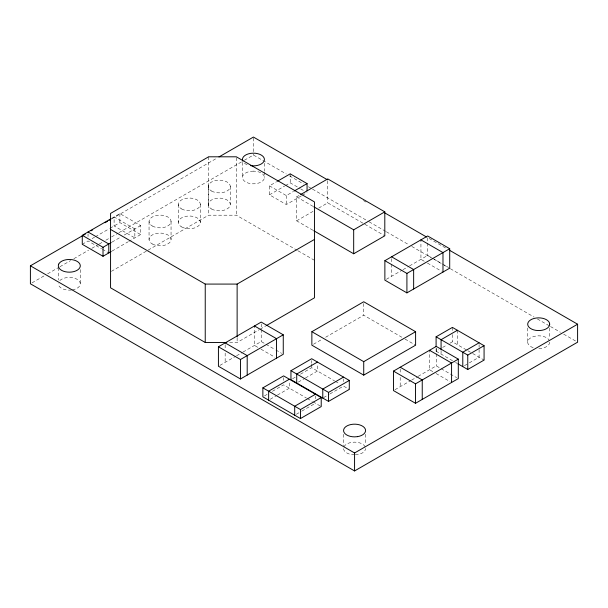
<?xml version="1.0" encoding="UTF-8"?>
<svg xmlns="http://www.w3.org/2000/svg" width="608" height="608" viewBox="0 0 608 608"><rect width="100%" height="100%" fill="white"/><g stroke="black" fill="none" stroke-linecap="round" stroke-linejoin="round"><path stroke-width="0.46" stroke-dasharray="3.04 2.28" d="M549.7 342.182L549.328 343.824A11.005 6.354 0 0 1 538.703 348.536M111.659 218.356L119.875 213.606L140.623 225.591L140.623 234.574L129.147 241.194M111.576 218.956L217.352 157.882M82.27 244.302L88.038 240.973L101.604 248.801M92.112 238.617L94.559 237.211M95.372 236.74L109.212 228.745M110.025 228.274L119.875 222.596L140.623 234.574M32.042 282.842L44.338 275.736M47.622 273.843L59.098 267.216M59.918 266.745L70.581 260.589M73.857 258.696L88.616 250.177M91.899 248.284L98.458 244.492M99.279 244.021L102.554 242.128M105.838 240.236L110.755 237.394M111.576 236.922L118.134 233.13M118.955 232.659L243.588 160.702M244.408 160.231L253.43 155.025L286.254 173.972M112.047 242.083L121.007 236.915M124.26 235.03L140.623 225.591M112.047 251.066L128.334 241.665M111.378 271.343L147.334 250.58M148.154 250.108L208.62 215.194L236.345 215.194L297.183 250.329M301.484 195.799L286.322 204.554L269.466 194.826L269.466 185.843L276.648 181.693M269.466 194.826L284.628 186.071M285.426 185.607L290.214 182.848L299.85 188.404M269.466 185.843L286.322 195.571L293.504 191.429M312.93 230.242L296.628 220.833L296.628 196.878L299.09 195.457M302.282 195.343L307.07 192.576M296.628 220.833L313.014 211.379M318.744 208.065L327.75 202.867L384.803 235.805M229.626 342.479L237.128 342.479L259.342 329.65M260.163 329.179L265.916 325.858M219.921 365.385L235.744 356.25M236.565 355.779L242.265 352.488M243.078 352.017L261.22 341.544L265.301 343.9M386.369 279.292L402.192 270.15M403.005 269.678L408.713 266.388M409.526 265.916L427.66 255.451L431.741 257.807M313.485 344.242L322.4 339.097M325.645 337.227L363.728 315.233L401.82 337.227M292.547 378.761L295.739 376.922M300.527 374.156L311.691 367.703L334.567 380.912M264.465 395.922L267.657 394.075M272.445 391.309L283.617 384.864L306.485 398.065M298.315 382.098L304.699 378.412M305.497 377.948L317.467 371.04L317.467 363.85M270.233 399.251L276.617 395.565M277.415 395.101L289.385 388.193L289.385 381.011M323.578 397.602L329.164 394.372M329.962 393.916L343.528 386.08L349.296 389.416M296.294 414.299L301.082 411.532M301.88 411.069L315.446 403.241M436.096 348.521L436.096 351.219L438.543 349.805M442.624 347.449L446.705 345.093M449.966 343.216L452.413 341.802L467.035 350.246M394.964 389.705L410.795 380.57M411.608 380.099L417.308 376.808M418.129 376.337L436.263 365.864L456.676 377.652M464.413 365.682L468.494 363.326M469.308 362.862L479.096 357.208L479.096 348.202M355.323 454.784L357.42 454.624A11.005 6.354 0 0 0 365.575 448.484M363.402 200.549L366.685 202.441M429.058 238.45L447.108 248.877M432.562 258.278L441.545 263.462M442.358 263.933L448.073 267.231M289.537 175.872L303.491 183.928M308.416 186.77L311.699 188.662M312.52 189.134L368.326 221.358M369.147 221.829L385.563 231.306M386.384 231.777L408.538 244.576M411.821 246.468L433.162 258.788M433.983 259.259L443.004 264.472M443.825 264.951L449.57 268.265M450.391 268.736L534.105 317.064M537.388 318.964L549.7 326.07M550.514 326.542L560.363 332.234M563.646 334.126L577.6 342.182M300.648 188.868L305.467 191.649M424.202 261.22L420.934 259.335L420.934 239.871M427.462 263.104L441.347 271.115M296.628 196.878L312.93 206.287M298.011 250.8L314.45 260.292M467.841 350.71L471.861 353.028M472.667 353.491L484.074 360.08M436.096 351.219L454.746 361.98M455.552 362.452L457.155 363.379M405.065 339.097L415.598 345.184M432.797 371.632L429.537 369.748L429.537 350.284M436.065 373.517L449.943 381.535M335.38 381.383L339.454 383.732M102.402 249.265L107.988 252.487M266.114 344.371L275.097 349.562M275.91 350.033L281.626 353.332M257.754 347.312L254.486 345.428L254.486 325.964M261.022 349.197L274.9 357.215M307.306 398.536L312.185 401.356M313.006 401.827L321.222 406.57M549.7 327.993L549.7 338.398M527.698 327.993L527.698 342.182M479.096 344.607L479.096 347.305M457.391 330.273L457.391 344.675M452.413 327.4L452.413 330.995M452.413 334.598L452.413 341.802M441.081 350.489L441.081 354.092M436.263 348.255L436.263 352.891M436.263 353.818L436.263 365.864M427.66 237.834L427.66 255.451M400.201 369.071L400.201 372.78M400.201 377.416L400.201 386.688M391.598 258.658L391.598 263.294M391.598 264.222L391.598 276.268M365.575 434.302L365.575 444.706M363.728 303.559L363.728 315.233M343.528 378.898L343.528 381.588M343.566 434.302L343.566 445.649M327.75 180.751L327.75 202.867M315.446 396.051L315.446 398.749M311.691 360.521L311.691 363.212M311.691 364.108L311.691 367.703M290.214 173.858L290.214 182.848M286.322 195.571L286.322 204.554M283.617 377.674L283.617 380.372M264.434 163.294L264.434 170.863M264.434 171.806L264.434 177.483M261.22 323.935L261.22 328.571M261.22 329.498L261.22 341.544M253.43 138.001L253.43 155.025M242.425 162.351L242.425 177.483M237.128 337.767L237.128 342.479M236.345 157.746L236.345 215.194M230.288 186.405L230.288 204.379M225.158 344.751L225.158 348.46M225.158 353.096L225.158 362.368M208.62 156.803L208.62 215.194M208.286 186.61L208.286 204.577M200.321 204.303L200.321 222.27M178.319 204.501L178.319 222.475M171.053 221.38L171.053 239.347M149.051 221.578L149.051 239.544M119.875 213.606L119.875 222.596M88.038 233.784L88.038 236.482M80.302 269.602L80.302 283.784M58.3 267.71L58.3 280.007M59.774 280.607A11.005 6.354 0 0 1 78.029 279.923A11.005 6.354 0 0 1 72.147 289.925M71.448 290.016A11.005 6.354 0 0 1 58.3 283.784M354.57 454.837A11.005 6.354 0 0 1 343.566 448.484M343.946 446.842A11.005 6.354 0 0 1 354.57 442.138A11.005 6.354 0 0 1 365.195 446.842M533.201 347.685A11.005 6.354 0 0 1 532 337.144A11.005 6.354 0 0 1 549.328 340.533M247.122 164.715A11.005 6.354 0 0 1 243.899 162.693M253.43 171.129L250.58 171.342A11.005 6.354 0 0 0 245.001 181.564A11.005 6.354 0 0 0 263.401 180.166A11.005 6.354 0 0 0 253.43 171.129M134.847 228.92L114.099 216.942L114.099 225.925L134.847 237.903L134.847 228.92M152.395 244.006A11.005 6.354 0 0 0 170.726 240.996A11.005 6.354 0 0 0 157.039 233.335A11.005 6.354 0 0 0 152.395 244.006M181.663 226.936A11.005 6.354 0 0 0 199.994 223.919A11.005 6.354 0 0 0 186.306 216.258A11.005 6.354 0 0 0 181.663 226.936M211.63 209.038A11.005 6.354 0 0 0 229.961 206.021A11.005 6.354 0 0 0 216.273 198.368A11.005 6.354 0 0 0 211.63 209.038M152.395 226.039A11.005 6.354 0 0 0 170.726 223.022A11.005 6.354 0 0 0 157.039 215.369A11.005 6.354 0 0 0 152.395 226.039M181.663 208.962A11.005 6.354 0 0 0 199.994 205.952A11.005 6.354 0 0 0 186.306 198.292A11.005 6.354 0 0 0 181.663 208.962M211.63 191.072A11.005 6.354 0 0 0 229.961 188.054A11.005 6.354 0 0 0 216.273 180.401A11.005 6.354 0 0 0 211.63 191.072"/><path stroke-width="0.91" d="M111.234 251.537L103.018 256.28L82.27 244.302L82.27 235.319L110.846 218.819M449.57 250.298L577.6 324.216L577.6 342.182L354.57 470.942L30.4 283.784L30.4 265.818L82.057 235.995M83.699 235.045L85.34 234.103M91.078 230.789L92.72 229.839M105.017 222.741L107.479 221.32M109.113 220.37L110.755 219.427M218.994 156.94L253.43 137.058L327.294 179.702M82.27 235.319L103.018 247.296L111.234 242.554M277.446 181.23L290.214 173.858L307.07 183.593L307.07 190.783M294.302 190.965L307.07 183.593M300.724 194.514L327.75 178.912L384.803 211.85L384.803 235.805L353.681 253.772L313.751 230.713M110.565 229.421L205.238 284.08L237.128 284.08L314.45 239.438M313.751 206.758L353.681 229.816L384.803 211.85M218.424 346.788L261.22 322.08L283.26 334.81L283.26 354.274L240.472 378.974L218.424 366.252L218.424 346.788L240.472 359.51L283.26 334.81M266.745 325.379L314.45 297.836L314.45 201.902L236.345 156.803L208.62 156.803L110.565 213.416L110.565 287.812L205.238 342.479L226.814 342.479M384.872 260.688L427.66 235.98L449.707 248.71L449.707 268.174L406.912 292.881L384.872 280.151L384.872 260.688L406.912 273.418L449.707 248.71M311.866 331.702L363.728 301.758L415.598 331.702L415.598 345.184L363.728 375.128L311.866 345.184L311.866 331.702L363.728 361.654L415.598 331.702M290.951 370.698L311.691 358.72L349.296 380.433L349.296 389.416L328.548 401.394L290.951 379.681L290.951 370.698L328.548 392.411L349.296 380.433M262.869 387.858L283.617 375.881L321.222 397.586L321.222 406.57L300.474 418.547L262.869 396.842L262.869 387.858L300.474 409.564L321.222 397.586M317.467 362.056L296.719 374.034L296.719 383.017M289.385 379.21L268.637 391.187L268.637 400.17M343.528 377.097L322.78 389.074L322.78 398.058M315.446 394.258L294.698 406.235L294.698 415.218M436.096 346.72L436.096 336.817L452.413 327.4L484.074 345.678L484.074 360.08L467.765 369.497L457.961 363.842M457.391 330.273L441.081 339.69L441.081 349.592M393.475 371.108L436.263 346.4L458.303 359.13L458.303 378.594L415.515 403.294L393.475 390.572L393.475 371.108L415.515 383.83L458.303 359.13M479.096 342.806L462.787 352.222L462.787 366.624M436.096 336.817L467.765 355.095L484.074 345.678M30.4 265.818L354.57 452.975L577.6 324.216M384.742 212.868L426.596 237.029M420.934 239.871L442.981 252.594L442.981 272.057M391.598 256.804L413.645 269.534L413.645 288.998M429.537 350.284L451.577 363.014L451.577 382.478M400.201 367.224L422.241 379.947L422.241 399.41M254.486 325.964L276.534 338.694L276.534 358.158M88.038 231.99L108.786 243.968L108.786 252.951M225.158 342.904L247.198 355.627L247.198 375.09M467.765 355.095L467.765 369.497M415.515 383.83L415.515 403.294M406.912 273.418L406.912 292.881M363.728 361.654L363.728 375.128M354.57 452.975L354.57 470.942M353.681 229.816L353.681 253.772M328.548 392.411L328.548 401.394M300.474 409.564L300.474 418.547M240.472 359.51L240.472 378.974M237.128 284.08L237.128 336.824M205.238 284.08L205.238 342.479M103.018 247.296L103.018 256.28M250.58 165.65A11.005 6.354 0 0 0 264.336 160.345A11.005 6.354 0 0 0 253.43 153.163L250.58 153.376A11.005 6.354 0 0 0 242.805 161.158M58.672 264.176L58.3 265.818A11.005 6.354 0 0 0 73.948 271.578A11.005 6.354 0 0 0 76.372 260.954A11.005 6.354 0 0 0 58.672 264.176M549.7 324.216L549.328 325.858A11.005 6.354 0 0 1 531.628 329.08A11.005 6.354 0 0 1 534.052 318.455A11.005 6.354 0 0 1 549.7 324.216M357.42 436.658L354.57 436.871A11.005 6.354 0 0 1 344.599 427.834A11.005 6.354 0 0 1 362.999 426.436A11.005 6.354 0 0 1 357.42 436.658"/></g></svg>
